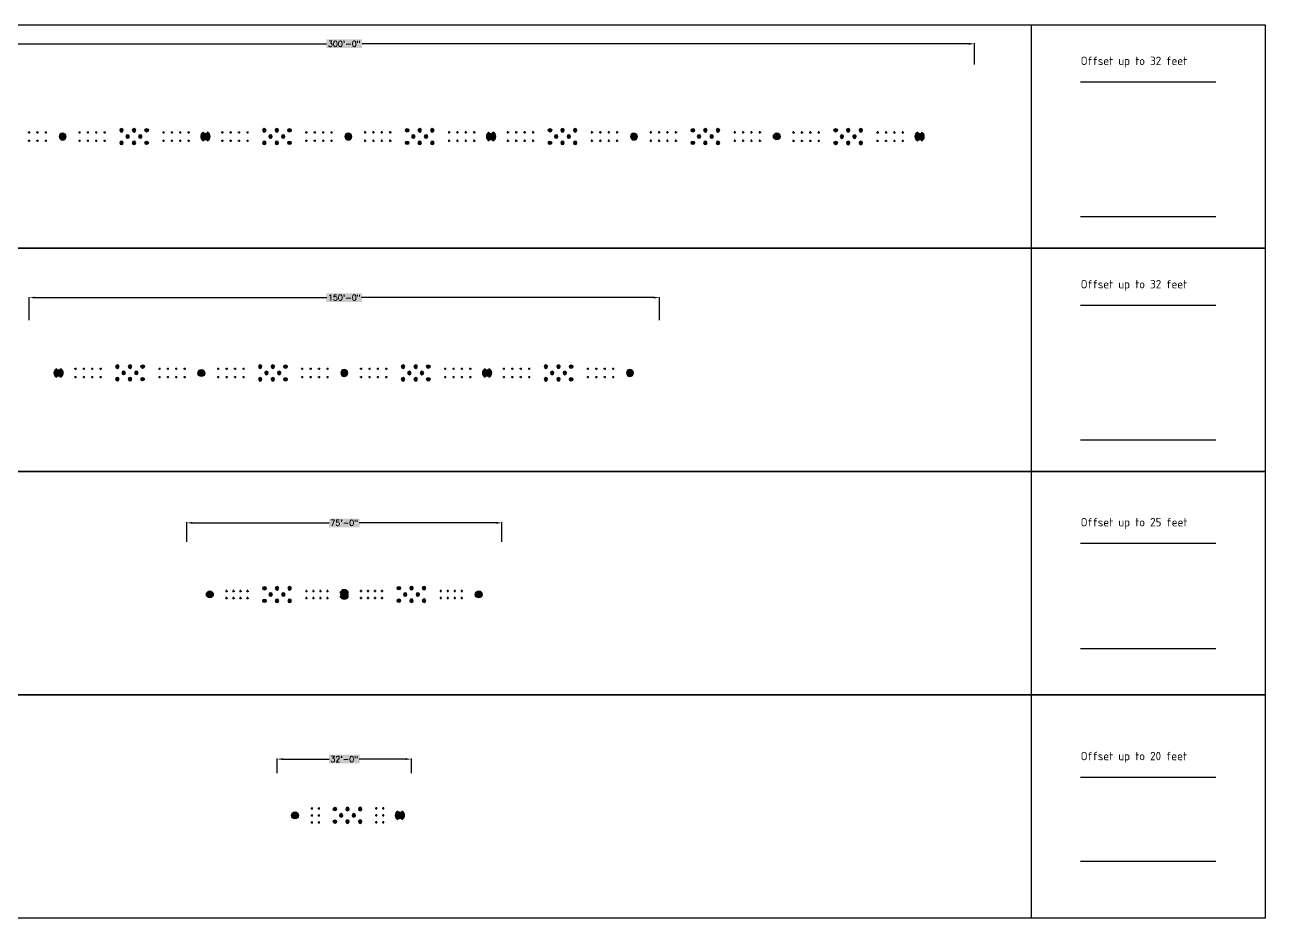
# Model space of a CAD drawing. Header units: feet. Extents: x -199 to 245, y -229 to -17.
# Drawn here: x -50.7 to 244.5, y -229.5 to -16.8 of the extents above; entities that cross this region are included whole.
import ezdxf

# ---------------------------------------------------------------- set-up
doc = ezdxf.new("R2010")
doc.units = ezdxf.units.FT
doc.header["$MEASUREMENT"] = 0
for name, color, linetype in [('Dim 1', 5, 'Continuous'), ('Product (Colored)', 250, 'Continuous'), ('Product (Red Only)', 1, 'Continuous')]:
    doc.layers.add(name, color=color, linetype=linetype)
doc.styles.add('ISO3098B', font='ISO3098B.SHX', dxfattribs={"height": 2})
doc.styles.add('Roman', font='romans')
doc.dimstyles.new('new style', dxfattribs={"dimscale": 2.75, "dimtxt": 0.5, "dimasz": 0.5, "dimexe": 0.05, "dimexo": 0.01, "dimgap": 0.05, "dimtad": 0, "dimdec": 0, "dimlfac": 12, "dimzin": 9, "dimdsep": 46, "dimlunit": 3, "dimtxsty": 'Roman', "dimcen": 0.09, "dimclrd": 5, "dimclre": 5, "dimclrt": 5, "dimadec": 0, "dimazin": 0, "dimtfac": 1, "dimtdec": 0, "dimtofl": 0, "dimtmove": 0, "dimatfit": 3, "dimfxl": 2.55, "dimtfill": 2, "dimtfillclr": 7, "dimtolj": 1, "dimtzin": 0, "dimlwd": -1, "dimlwe": -1, "dimarcsym": 0})

# ---------------------------------------------------------------- blocks, each defined once
blk = doc.blocks.new('*D281')
at = {"color": 5, "transparency": 16777216}
for p, q in [((-124.69, -26.22), (-124.69, -21.17)), ((-123.32, -21.31), (21.08, -21.31)), ((173.93, -21.31), (29.53, -21.31)), ((175.31, -26.22), (175.31, -21.17))]:
    blk.add_line(p, q, dxfattribs=at)
at = {"color": 5, "linetype": 'Continuous', "lineweight": 25, "transparency": 16777216}
for points in [[(-123.32, -21.08), (-123.32, -21.54), (-124.69, -21.31)], [(173.93, -21.08), (173.93, -21.54), (175.31, -21.31)]]:
    blk.add_solid(points, dxfattribs=at)
at = {"layer": 'Defpoints', "color": 0, "linetype": 'Continuous', "lineweight": 25, "transparency": 16777216}
for p in [(175.31, -21.31), (-124.69, -26.25), (175.31, -26.25)]:
    blk.add_point(p, dxfattribs=at)
at = {"color": 5, "linetype": 'Continuous', "lineweight": 25, "transparency": 16777216, "insert": (25.31, -21.31), "char_height": 1.375, "attachment_point": 5, "style": 'Roman', "bg_fill": 1, "box_fill_scale": 1.25, "bg_fill_color": 7, "bg_fill_true_color": 16777215, "bg_fill_transparency": 0}
blk.add_mtext('\\A1;300\'-0"', dxfattribs=at)
blk = doc.blocks.new('20 FOOT GEPS')
at = {"layer": 'Product (Red Only)'}
h = blk.add_hatch(color=3, dxfattribs=at)
h.dxf.hatch_style = 1
h.paths.add_polyline_path([(0.51, 0.65, 0.345381), (-0.51, 0.65), (0, 0.14)])
h.paths.add_polyline_path([(0.65, 0.51), (0.14, 0), (0.65, -0.51, 0.167827), (0.82, 0, 0.167827)])
h.paths.add_polyline_path([(0, -0.14), (-0.51, -0.65, 0.345381), (0.51, -0.65)])
h.paths.add_polyline_path([(-0.65, 0.51, 0.167827), (-0.82, 0, 0.167827), (-0.65, -0.51), (-0.14, 0)])
at = {"layer": 'Product (Red Only)', "true_color": 0x000000}
h = blk.add_hatch(color=18, dxfattribs=at)
h.dxf.hatch_style = 1
h.paths.add_polyline_path([(0.65, 0.51, 0.060218), (0.51, 0.65), (0, 0.14), (-0.51, 0.65, 0.060218), (-0.65, 0.51), (-0.14, 0), (-0.65, -0.51, 0.060218), (-0.51, -0.65), (0, -0.14), (0.51, -0.65, 0.060218), (0.65, -0.51), (0.14, 0)])
at = {"layer": 'Product (Red Only)', "color": 18, "true_color": 0x000000}
for p, q in [((-0.14, 0), (-0.65, 0.51)), ((0, 0.14), (-0.51, 0.65)), ((0, 0.14), (0.51, 0.65)), ((0.14, 0), (0.65, 0.51)), ((0.14, 0), (0.65, -0.51)), ((-0.14, 0), (-0.65, -0.51)), ((0, -0.14), (-0.51, -0.65)), ((0, -0.14), (0.51, -0.65))]:
    blk.add_line(p, q, dxfattribs=at)
blk.add_circle((0, 0), 0.82, dxfattribs=at)
blk = doc.blocks.new('12m GEPS')
at = {"layer": 'Product (Red Only)', "true_color": 0x000000}
h = blk.add_hatch(color=18, dxfattribs=at)
h.dxf.hatch_style = 1
h.paths.add_polyline_path([(-0.088, 0, 1), (0.088, 0, 1)])
h.paths.add_polyline_path([(0.135, 0.31), (0.135, 0.257), (0.135, 0.21, -0.255267), (0.25, 0, -0.255267), (0.135, -0.21), (0.135, -0.31, 0.654654)])
h.paths.add_polyline_path([(-0.135, 0.31, 0.654654), (-0.135, -0.31), (-0.135, -0.257), (-0.135, -0.21, -0.255267), (-0.25, 0, -0.255267), (-0.135, 0.21)])
at = {"layer": 'Product (Red Only)', "true_color": 0xf8991e}
h = blk.add_hatch(color=30, dxfattribs=at)
h.dxf.hatch_style = 1
edge = h.paths.add_edge_path()
edge.add_arc((0, 0), 0.0878, 0, 360)
edge = h.paths.add_edge_path()
edge.add_arc((0, 0), 0.25, 0, 180)
edge.add_arc((0, 0), 0.25, 180, 360)
at = {"layer": 'Product (Red Only)', "color": 18, "true_color": 0x000000}
for p, q in [((-0.135, 0.31), (-0.135, 0.21)), ((0.135, 0.31), (0.135, 0.257)), ((0.135, 0.31), (0.135, 0.21)), ((-0.135, -0.21), (-0.135, -0.31)), ((-0.135, -0.257), (-0.135, -0.31)), ((0.135, -0.21), (0.135, -0.31)), ((0.135, -0.257), (0.135, -0.31))]:
    blk.add_line(p, q, dxfattribs=at)
for radius in [0.25, 0.0878]:
    blk.add_circle((0, 0), radius, dxfattribs=at)
for start, end in [(113.57818, 246.42182), (121.33225, 238.66775), (293.57818, 66.42182), (301.33225, 58.66775)]:
    blk.add_arc((0, 0), 0.338, start, end, dxfattribs=at)
blk = doc.blocks.new('40 FOOT GEPS')
at = {"layer": 'Product (Red Only)', "color": 18, "true_color": 0x000000}
blk.add_circle((0, 0), 0.25, dxfattribs=at)
blk.add_blockref('12m GEPS', (0, 0), dxfattribs=at)
blk = doc.blocks.new('Purple BSTR')
at = {"layer": 'Product (Colored)', "transparency": 33554687}
h = blk.add_hatch(color=200, dxfattribs=at)
h.dxf.hatch_style = 1
edge = h.paths.add_edge_path()
edge.add_arc((0, 0), 0.025, 0, 360)
at = {"layer": 'Product (Colored)', "color": 200}
for p, q in [((-0.025, 0), (-0.077, 0)), ((0.025, 0), (-0.025, 0)), ((0, 0.077), (0, 0.025)), ((0, 0.025), (0, -0.025)), ((0.077, 0), (0.025, 0)), ((0, -0.025), (0, -0.077))]:
    blk.add_line(p, q, dxfattribs=at)
blk = doc.blocks.new('BSTR Single')
at = {"transparency": 33554687}
h = blk.add_hatch(color=256, dxfattribs=at)
h.dxf.hatch_style = 1
edge = h.paths.add_edge_path()
edge.add_arc((0, 0), 0.025, 0, 360)
for p, q in [((-0.025, 0), (-0.077, 0)), ((0, 0.077), (0, 0.025)), ((0.077, 0), (0.025, 0)), ((0, -0.025), (0, -0.077))]:
    blk.add_line(p, q)
blk.add_blockref('Purple BSTR', (0, 0))
blk = doc.blocks.new('1.5m GEPS')
at = {"layer": 'Product (Red Only)'}
h = blk.add_hatch(color=1, dxfattribs=at)
h.dxf.hatch_style = 1
h.paths.add_polyline_path([(-0.125, 0, 1), (0.125, 0, 1)])
at = {"layer": 'Product (Red Only)', "color": 18, "true_color": 0x000000}
blk.add_circle((0, 0), 0.125, dxfattribs=at)
blk = doc.blocks.new('3 m GEPS')
at = {"layer": 'Product (Red Only)', "true_color": 0xa1e7fc}
h = blk.add_hatch(color=141, dxfattribs=at)
h.dxf.hatch_style = 1
edge = h.paths.add_edge_path(flags=16)
edge.add_arc((0, 0), 0.0458, 0, 360)
edge = h.paths.add_edge_path()
edge.add_arc((0, 0), 0.125, 180, 360)
edge.add_arc((0, 0), 0.125, 0, 180)
at = {"layer": 'Product (Red Only)', "true_color": 0x000000}
h = blk.add_hatch(color=18, dxfattribs=at)
h.dxf.hatch_style = 1
edge = h.paths.add_edge_path()
edge.add_arc((0, 0), 0.0458, 0, 360)
at = {"layer": 'Product (Red Only)', "color": 18, "true_color": 0x000000}
for radius in [0.125, 0.0456]:
    blk.add_circle((0, 0), radius, dxfattribs=at)
blk = doc.blocks.new('*D287')
at = {"color": 5, "transparency": 16777216}
for p, q in [((-49.69, -87.14), (-49.69, -81.59)), ((-48.32, -81.73), (21.17, -81.73)), ((98.93, -81.73), (29.44, -81.73)), ((100.31, -87.14), (100.31, -81.59))]:
    blk.add_line(p, q, dxfattribs=at)
at = {"color": 5, "linetype": 'Continuous', "lineweight": 25, "transparency": 16777216}
for points in [[(-48.32, -81.5), (-48.32, -81.96), (-49.69, -81.73)], [(98.93, -81.5), (98.93, -81.96), (100.31, -81.73)]]:
    blk.add_solid(points, dxfattribs=at)
at = {"layer": 'Defpoints', "color": 0, "linetype": 'Continuous', "lineweight": 25, "transparency": 16777216}
for p in [(100.31, -81.73), (-49.69, -87.17), (100.31, -87.17)]:
    blk.add_point(p, dxfattribs=at)
at = {"color": 5, "linetype": 'Continuous', "lineweight": 25, "transparency": 16777216, "insert": (25.31, -81.73), "char_height": 1.375, "attachment_point": 5, "style": 'Roman', "bg_fill": 1, "box_fill_scale": 1.25, "bg_fill_color": 7, "bg_fill_true_color": 16777215, "bg_fill_transparency": 0}
blk.add_mtext('\\A1;150\'-0"', dxfattribs=at)
blk = doc.blocks.new('*D289')
at = {"color": 5, "transparency": 16777216}
for p, q in [((-12.19, -139.87), (-12.19, -135.21)), ((-10.82, -135.35), (21.73, -135.35)), ((61.43, -135.35), (28.88, -135.35)), ((62.81, -139.87), (62.81, -135.21))]:
    blk.add_line(p, q, dxfattribs=at)
at = {"color": 5, "linetype": 'Continuous', "lineweight": 25, "transparency": 16777216}
for points in [[(-10.82, -135.12), (-10.82, -135.58), (-12.19, -135.35)], [(61.43, -135.12), (61.43, -135.58), (62.81, -135.35)]]:
    blk.add_solid(points, dxfattribs=at)
at = {"layer": 'Defpoints', "color": 0, "linetype": 'Continuous', "lineweight": 25, "transparency": 16777216}
for p in [(62.81, -135.35), (-12.19, -139.89), (62.81, -139.89)]:
    blk.add_point(p, dxfattribs=at)
at = {"color": 5, "linetype": 'Continuous', "lineweight": 25, "transparency": 16777216, "insert": (25.31, -135.35), "char_height": 1.375, "attachment_point": 5, "style": 'Roman', "bg_fill": 1, "box_fill_scale": 1.25, "bg_fill_color": 7, "bg_fill_true_color": 16777215, "bg_fill_transparency": 0}
blk.add_mtext('\\A1;75\'-0"', dxfattribs=at)
blk = doc.blocks.new('*D468')
at = {"layer": 'Defpoints', "color": 0, "linetype": 'Continuous', "lineweight": 25, "transparency": 16777216}
for p in [(41.29, -191.6), (9.32, -194.99), (41.29, -194.99)]:
    blk.add_point(p, dxfattribs=at)
at = {"layer": 'Dim 1', "color": 5, "transparency": 16777216}
for p, q in [((9.32, -194.96), (9.32, -191.46)), ((10.7, -191.6), (21.73, -191.6)), ((39.91, -191.6), (28.88, -191.6)), ((41.29, -194.96), (41.29, -191.46))]:
    blk.add_line(p, q, dxfattribs=at)
at = {"layer": 'Dim 1', "color": 5, "linetype": 'Continuous', "lineweight": 25, "transparency": 16777216}
for points in [[(10.7, -191.37), (10.7, -191.82), (9.32, -191.6)], [(39.91, -191.37), (39.91, -191.82), (41.29, -191.6)]]:
    blk.add_solid(points, dxfattribs=at)
at = {"layer": 'Dim 1', "color": 5, "linetype": 'Continuous', "lineweight": 25, "transparency": 16777216, "insert": (25.31, -191.6), "char_height": 1.375, "attachment_point": 5, "style": 'Roman', "bg_fill": 1, "box_fill_scale": 1.25, "bg_fill_color": 7, "bg_fill_true_color": 16777215, "bg_fill_transparency": 0}
blk.add_mtext('\\A1;32\'-0"', dxfattribs=at)

msp = doc.modelspace()

# ---------------------------------------------------------------- linework, layer by layer
at = {"color": 18, "linetype": 'Continuous', "lineweight": 25, "true_color": 0x000000}
msp.add_line((188.852, -16.787), (188.852, -229.466), dxfattribs=at)
at = {"color": 1, "linetype": 'Continuous', "lineweight": 25}
for p, q in [((200.592, -30.386), (232.782, -30.386)), ((200.592, -62.386), (232.782, -62.386)), ((200.592, -83.555), (232.782, -83.555)), ((200.592, -115.555), (232.782, -115.555)), ((200.592, -140.225), (232.782, -140.225)), ((200.592, -165.225), (232.782, -165.225)), ((200.592, -195.895), (232.782, -195.895)), ((200.592, -215.895), (232.782, -215.895))]:
    msp.add_line(p, q, dxfattribs=at)
at = {"lineweight": 25}
for points in [[(-138.242, -16.787), (244.521, -16.787), (244.521, -69.957), (-138.242, -69.957)], [(-138.242, -69.957), (244.521, -69.957), (244.521, -123.127), (-138.242, -123.127)], [(-138.242, -123.127), (244.521, -123.127), (244.521, -176.296), (-138.242, -176.296)], [(-138.242, -176.296), (244.521, -176.296), (244.521, -229.466), (-138.242, -229.466)]]:
    msp.add_lwpolyline(points, close=True, dxfattribs=at)

# ---------------------------------------------------------------- block references
at = {"color": 18, "true_color": 0x000000}
for name, p, xscale, yscale, zscale, rotation in [('1.5m GEPS', (-27.737, -41.889), -3.333333333333485, 3.333333333333414, 3.333333333333417, 359.9999999999965), ('3 m GEPS', (-26.237, -43.389), -3.333333333333485, 3.333333333333414, 3.333333333333417, 359.9999999999965), ('1.5m GEPS', (-24.737, -41.889), -3.333333333333485, 3.333333333333414, 3.333333333333417, 359.9999999999965), ('3 m GEPS', (-23.237, -43.389), -3.333333333333485, 3.333333333333414, 3.333333333333417, 359.9999999999965), ('1.5m GEPS', (6.263, -41.889), -3.333333333333485, 3.333333333333414, 3.333333333333417, 359.9999999999965), ('3 m GEPS', (7.763, -43.389), -3.333333333333485, 3.333333333333414, 3.333333333333417, 359.9999999999965), ('1.5m GEPS', (9.263, -41.889), -3.333333333333485, 3.333333333333414, 3.333333333333417, 359.9999999999965), ('3 m GEPS', (10.763, -43.389), -3.333333333333485, 3.333333333333414, 3.333333333333417, 359.9999999999965), ('1.5m GEPS', (40.263, -41.889), 3.333333333333485, 3.333333333333485, 3.333333333333485, 180), ('3 m GEPS', (41.763, -43.389), -3.333333333333485, 3.333333333333414, 3.333333333333417, 180), ('1.5m GEPS', (43.263, -41.889), -3.333333333333485, 3.333333333333414, 3.333333333333417, 180), ('3 m GEPS', (44.763, -43.389), -3.333333333333485, 3.333333333333414, 3.333333333333417, 180), ('1.5m GEPS', (46.263, -41.889), -3.333333333333485, 3.333333333333414, 3.333333333333417, 180), ('1.5m GEPS', (74.263, -41.889), 3.333333333333485, 3.333333333333485, 3.333333333333485, 180), ('3 m GEPS', (75.763, -43.389), -3.333333333333485, 3.333333333333414, 3.333333333333417, 180), ('1.5m GEPS', (77.263, -41.889), -3.333333333333485, 3.333333333333414, 3.333333333333417, 180), ('3 m GEPS', (78.763, -43.389), -3.333333333333485, 3.333333333333414, 3.333333333333417, 180), ('1.5m GEPS', (80.263, -41.889), -3.333333333333485, 3.333333333333414, 3.333333333333417, 180), ('1.5m GEPS', (108.263, -41.889), 3.333333333333485, 3.333333333333485, 3.333333333333485, 180), ('3 m GEPS', (109.763, -43.389), -3.333333333333485, 3.333333333333414, 3.333333333333417, 180), ('1.5m GEPS', (111.263, -41.889), -3.333333333333485, 3.333333333333414, 3.333333333333417, 180), ('3 m GEPS', (112.763, -43.389), -3.333333333333485, 3.333333333333414, 3.333333333333417, 180), ('1.5m GEPS', (114.263, -41.889), -3.333333333333485, 3.333333333333414, 3.333333333333417, 180), ('1.5m GEPS', (142.263, -41.907), 3.333333333333485, 3.333333333333485, 3.333333333333485, 180), ('3 m GEPS', (143.763, -43.407), -3.333333333333485, 3.333333333333414, 3.333333333333417, 180), ('1.5m GEPS', (145.263, -41.907), -3.333333333333485, 3.333333333333414, 3.333333333333417, 180), ('3 m GEPS', (146.763, -43.407), -3.333333333333485, 3.333333333333414, 3.333333333333417, 180), ('1.5m GEPS', (148.285, -41.904), -3.333333333333485, 3.333333333333414, 3.333333333333417, 180), ('1.5m GEPS', (-27.737, -44.889), -3.333333333333485, 3.333333333333414, 3.333333333333417, 359.9999999999965), ('1.5m GEPS', (-24.737, -44.889), -3.333333333333485, 3.333333333333414, 3.333333333333417, 359.9999999999965), ('1.5m GEPS', (6.263, -44.889), -3.333333333333485, 3.333333333333414, 3.333333333333417, 359.9999999999965), ('1.5m GEPS', (9.263, -44.889), -3.333333333333485, 3.333333333333414, 3.333333333333417, 359.9999999999965), ('1.5m GEPS', (40.263, -44.889), 3.333333333333485, 3.333333333333485, 3.333333333333485, 180), ('1.5m GEPS', (43.263, -44.889), -3.333333333333485, 3.333333333333414, 3.333333333333417, 180), ('1.5m GEPS', (46.263, -44.889), -3.333333333333485, 3.333333333333414, 3.333333333333417, 180), ('1.5m GEPS', (74.263, -44.889), 3.333333333333485, 3.333333333333485, 3.333333333333485, 180), ('1.5m GEPS', (77.263, -44.889), -3.333333333333485, 3.333333333333414, 3.333333333333417, 180), ('1.5m GEPS', (80.263, -44.889), -3.333333333333485, 3.333333333333414, 3.333333333333417, 180), ('1.5m GEPS', (108.263, -44.889), 3.333333333333485, 3.333333333333485, 3.333333333333485, 180), ('1.5m GEPS', (111.263, -44.889), -3.333333333333485, 3.333333333333414, 3.333333333333417, 180), ('1.5m GEPS', (114.263, -44.889), -3.333333333333485, 3.333333333333414, 3.333333333333417, 180), ('1.5m GEPS', (142.263, -44.907), 3.333333333333485, 3.333333333333485, 3.333333333333485, 180), ('1.5m GEPS', (145.263, -44.907), -3.333333333333485, 3.333333333333414, 3.333333333333417, 180), ('1.5m GEPS', (148.263, -44.907), -3.333333333333485, 3.333333333333414, 3.333333333333417, 180), ('1.5m GEPS', (-28.695, -98.152), -3.333333333333485, 3.333333333333414, 3.333333333333417, 359.9999999999965), ('3 m GEPS', (-27.195, -99.652), -3.333333333333485, 3.333333333333414, 3.333333333333417, 359.9999999999965), ('1.5m GEPS', (-25.695, -98.152), -3.333333333333485, 3.333333333333414, 3.333333333333417, 359.9999999999965), ('3 m GEPS', (-24.195, -99.652), -3.333333333333485, 3.333333333333414, 3.333333333333417, 359.9999999999965), ('1.5m GEPS', (5.305, -98.17), -3.333333333333485, 3.333333333333414, 3.333333333333417, 359.9999999999965), ('3 m GEPS', (6.805, -99.67), -3.333333333333485, 3.333333333333414, 3.333333333333417, 359.9999999999965), ('1.5m GEPS', (8.305, -98.17), -3.333333333333485, 3.333333333333414, 3.333333333333417, 359.9999999999965), ('3 m GEPS', (9.805, -99.67), -3.333333333333485, 3.333333333333414, 3.333333333333417, 359.9999999999965), ('1.5m GEPS', (39.305, -98.17), -3.333333333333485, 3.333333333333414, 3.333333333333417, 359.9999999999965), ('3 m GEPS', (40.805, -99.67), -3.333333333333485, 3.333333333333414, 3.333333333333417, 359.9999999999965), ('1.5m GEPS', (42.305, -98.17), -3.333333333333485, 3.333333333333414, 3.333333333333417, 359.9999999999965), ('3 m GEPS', (43.805, -99.67), -3.333333333333485, 3.333333333333414, 3.333333333333417, 359.9999999999965), ('1.5m GEPS', (73.305, -98.17), -3.333333333333485, 3.333333333333414, 3.333333333333417, 359.9999999999965), ('3 m GEPS', (74.805, -99.67), -3.333333333333485, 3.333333333333414, 3.333333333333417, 359.9999999999965), ('1.5m GEPS', (76.305, -98.17), -3.333333333333485, 3.333333333333414, 3.333333333333417, 359.9999999999965), ('3 m GEPS', (77.805, -99.67), -3.333333333333485, 3.333333333333414, 3.333333333333417, 359.9999999999965), ('1.5m GEPS', (-28.695, -101.152), -3.333333333333485, 3.333333333333414, 3.333333333333417, 359.9999999999965), ('1.5m GEPS', (-25.695, -101.152), -3.333333333333485, 3.333333333333414, 3.333333333333417, 359.9999999999965), ('1.5m GEPS', (5.305, -101.17), -3.333333333333485, 3.333333333333414, 3.333333333333417, 359.9999999999965), ('1.5m GEPS', (8.305, -101.17), -3.333333333333485, 3.333333333333414, 3.333333333333417, 359.9999999999965), ('1.5m GEPS', (39.305, -101.17), -3.333333333333485, 3.333333333333414, 3.333333333333417, 359.9999999999965), ('1.5m GEPS', (42.305, -101.17), -3.333333333333485, 3.333333333333414, 3.333333333333417, 359.9999999999965), ('1.5m GEPS', (73.305, -101.17), -3.333333333333485, 3.333333333333414, 3.333333333333417, 359.9999999999965), ('1.5m GEPS', (76.305, -101.17), -3.333333333333485, 3.333333333333414, 3.333333333333417, 359.9999999999965), ('1.5m GEPS', (6.305, -150.92), 3.333333333333371, 3.333333333333371, 3.333333333333371, 180), ('1.5m GEPS', (9.305, -150.92), -3.333333333333371, 3.333333333333485, 3.333333333333417, 180), ('1.5m GEPS', (12.305, -150.92), -3.333333333333371, 3.333333333333485, 3.333333333333417, 180), ('1.5m GEPS', (38.305, -150.893), 3.333333333333485, 3.333333333333485, 3.333333333333485, 180), ('1.5m GEPS', (41.305, -150.893), -3.333333333333485, 3.333333333333485, 3.333333333333417, 180), ('1.5m GEPS', (44.305, -150.893), -3.333333333333485, 3.333333333333485, 3.333333333333417, 180), ('1.5m GEPS', (6.305, -153.92), 3.333333333333371, 3.333333333333371, 3.333333333333371, 180), ('3 m GEPS', (7.805, -152.42), -3.333333333333371, 3.333333333333485, 3.333333333333417, 180), ('1.5m GEPS', (9.305, -153.92), -3.333333333333371, 3.333333333333485, 3.333333333333417, 180), ('3 m GEPS', (10.805, -152.42), -3.333333333333371, 3.333333333333485, 3.333333333333417, 180), ('1.5m GEPS', (12.305, -153.92), -3.333333333333371, 3.333333333333485, 3.333333333333417, 180), ('1.5m GEPS', (38.305, -153.893), 3.333333333333485, 3.333333333333485, 3.333333333333485, 180), ('3 m GEPS', (39.805, -152.393), -3.333333333333485, 3.333333333333485, 3.333333333333417, 180), ('1.5m GEPS', (41.305, -153.893), -3.333333333333485, 3.333333333333485, 3.333333333333417, 180), ('3 m GEPS', (42.805, -152.393), -3.333333333333485, 3.333333333333485, 3.333333333333417, 180), ('1.5m GEPS', (44.305, -153.893), -3.333333333333485, 3.333333333333485, 3.333333333333417, 180), ('1.5m GEPS', (23.079, -203.486), 3.333333333333371, 3.333333333333371, 3.333333333333371, 180), ('1.5m GEPS', (26.079, -203.486), -3.333333333333371, 3.333333333333485, 3.333333333333417, 180), ('1.5m GEPS', (29.079, -203.486), -3.333333333333371, 3.333333333333485, 3.333333333333417, 180), ('1.5m GEPS', (23.079, -206.486), 3.333333333333371, 3.333333333333371, 3.333333333333371, 180), ('3 m GEPS', (24.579, -204.986), -3.333333333333371, 3.333333333333485, 3.333333333333417, 180), ('1.5m GEPS', (26.079, -206.486), -3.333333333333371, 3.333333333333485, 3.333333333333417, 180), ('3 m GEPS', (27.579, -204.986), -3.333333333333371, 3.333333333333485, 3.333333333333417, 180), ('1.5m GEPS', (29.079, -206.486), -3.333333333333371, 3.333333333333485, 3.333333333333417, 180)]:
    msp.add_blockref(name, p, dxfattribs=dict(at, xscale=xscale, yscale=yscale, zscale=zscale, rotation=rotation))
at = {"color": 18, "true_color": 0x000000, "xscale": 3.333333333333485, "yscale": 3.333333333333485, "zscale": 3.333333333333485}
for p in [(-21.737, -41.889), (12.263, -41.889), (-21.737, -44.889), (12.263, -44.889), (-22.695, -98.152), (11.305, -98.17), (45.305, -98.17), (79.305, -98.17), (-22.695, -101.152), (11.305, -101.17), (45.305, -101.17), (79.305, -101.17)]:
    msp.add_blockref('1.5m GEPS', p, dxfattribs=at)
at = {"layer": 'Product (Red Only)'}
for name, p, xscale, yscale, zscale in [('BSTR Single', (-49.737, -42.407), 3.333333999999923, 3.333333999999923, 3.333333999999923), ('BSTR Single', (-49.737, -44.407), 3.333333999999923, 3.333333999999923, 3.333333999999923), ('BSTR Single', (-47.737, -42.407), 3.333333999999923, 3.333333999999923, 3.333333999999923), ('BSTR Single', (-47.737, -44.407), 3.333333999999923, 3.333333999999923, 3.333333999999923), ('BSTR Single', (-45.737, -42.407), 3.333333999999923, 3.333333999999923, 3.333333999999923), ('BSTR Single', (-45.737, -44.407), 3.333333999999923, 3.333333999999923, 3.333333999999923), ('BSTR Single', (-37.737, -42.407), 3.333333999999923, 3.333333999999923, 3.333333999999923), ('BSTR Single', (-37.737, -44.407), 3.333333999999923, 3.333333999999923, 3.333333999999923), ('BSTR Single', (-35.737, -42.407), 3.333333999999923, 3.333333999999923, 3.333333999999923), ('BSTR Single', (-35.737, -44.407), 3.333333999999923, 3.333333999999923, 3.333333999999923), ('BSTR Single', (-33.737, -42.407), 3.333333999999923, 3.333333999999923, 3.333333999999923), ('BSTR Single', (-33.737, -44.407), 3.333333999999923, 3.333333999999923, 3.333333999999923), ('BSTR Single', (-31.737, -42.407), 3.333333999999923, 3.333333999999923, 3.333333999999923), ('BSTR Single', (-31.737, -44.407), 3.333333999999923, 3.333333999999923, 3.333333999999923), ('BSTR Single', (-17.737, -42.407), 3.333333999999923, 3.333333999999923, 3.333333999999923), ('BSTR Single', (-17.737, -44.407), 3.333333999999923, 3.333333999999923, 3.333333999999923), ('BSTR Single', (-15.737, -42.407), 3.333333999999923, 3.333333999999923, 3.333333999999923), ('BSTR Single', (-15.737, -44.407), 3.333333999999923, 3.333333999999923, 3.333333999999923), ('BSTR Single', (-13.737, -42.407), 3.333333999999923, 3.333333999999923, 3.333333999999923), ('BSTR Single', (-13.737, -44.407), 3.333333999999923, 3.333333999999923, 3.333333999999923), ('BSTR Single', (-11.737, -42.407), 3.333333999999923, 3.333333999999923, 3.333333999999923), ('BSTR Single', (-11.737, -44.407), 3.333333999999923, 3.333333999999923, 3.333333999999923), ('BSTR Single', (-3.737, -42.407), 3.333333999999923, 3.333333999999923, 3.333333999999923), ('BSTR Single', (-3.737, -44.407), 3.333333999999923, 3.333333999999923, 3.333333999999923), ('BSTR Single', (-1.737, -42.407), 3.333333999999923, 3.333333999999923, 3.333333999999923), ('BSTR Single', (-1.737, -44.407), 3.333333999999923, 3.333333999999923, 3.333333999999923), ('BSTR Single', (0.263, -42.407), 3.333333999999923, 3.333333999999923, 3.333333999999923), ('BSTR Single', (0.263, -44.407), 3.333333999999923, 3.333333999999923, 3.333333999999923), ('BSTR Single', (2.263, -42.407), 3.333333999999923, 3.333333999999923, 3.333333999999923), ('BSTR Single', (2.263, -44.407), 3.333333999999923, 3.333333999999923, 3.333333999999923), ('BSTR Single', (16.263, -42.407), 3.333333999999923, 3.333333999999923, 3.333333999999923), ('BSTR Single', (16.263, -44.407), 3.333333999999923, 3.333333999999923, 3.333333999999923), ('BSTR Single', (18.263, -42.407), 3.333333999999923, 3.333333999999923, 3.333333999999923), ('BSTR Single', (18.263, -44.407), 3.333333999999923, 3.333333999999923, 3.333333999999923), ('BSTR Single', (20.263, -42.407), 3.333333999999923, 3.333333999999923, 3.333333999999923), ('BSTR Single', (20.263, -44.407), 3.333333999999923, 3.333333999999923, 3.333333999999923), ('BSTR Single', (22.263, -42.407), 3.333333999999923, 3.333333999999923, 3.333333999999923), ('BSTR Single', (22.263, -44.407), 3.333333999999923, 3.333333999999923, 3.333333999999923), ('BSTR Single', (-38.695, -98.67), 3.333333999999923, 3.333333999999923, 3.333333999999923), ('BSTR Single', (-36.695, -98.67), 3.333333999999923, 3.333333999999923, 3.333333999999923), ('BSTR Single', (-34.695, -98.67), 3.333333999999923, 3.333333999999923, 3.333333999999923), ('BSTR Single', (-32.695, -98.67), 3.333333999999923, 3.333333999999923, 3.333333999999923), ('BSTR Single', (-18.695, -98.67), 3.333333999999923, 3.333333999999923, 3.333333999999923), ('BSTR Single', (-16.695, -98.67), 3.333333999999923, 3.333333999999923, 3.333333999999923), ('BSTR Single', (-14.695, -98.67), 3.333333999999923, 3.333333999999923, 3.333333999999923), ('BSTR Single', (-12.695, -98.67), 3.333333999999923, 3.333333999999923, 3.333333999999923), ('BSTR Single', (-4.695, -98.688), 3.333333999999923, 3.333333999999923, 3.333333999999923), ('BSTR Single', (-2.695, -98.688), 3.333333999999923, 3.333333999999923, 3.333333999999923), ('BSTR Single', (-0.695, -98.688), 3.333333999999923, 3.333333999999923, 3.333333999999923), ('BSTR Single', (1.305, -98.688), 3.333333999999923, 3.333333999999923, 3.333333999999923), ('BSTR Single', (15.305, -98.688), 3.333333999999923, 3.333333999999923, 3.333333999999923), ('BSTR Single', (17.305, -98.688), 3.333333999999923, 3.333333999999923, 3.333333999999923), ('BSTR Single', (19.305, -98.688), 3.333333999999923, 3.333333999999923, 3.333333999999923), ('BSTR Single', (21.305, -98.688), 3.333333999999923, 3.333333999999923, 3.333333999999923), ('BSTR Single', (29.305, -98.688), 3.333333999999923, 3.333333999999923, 3.333333999999923), ('BSTR Single', (31.305, -98.688), 3.333333999999923, 3.333333999999923, 3.333333999999923), ('BSTR Single', (33.305, -98.688), 3.333333999999923, 3.333333999999923, 3.333333999999923), ('BSTR Single', (35.305, -98.688), 3.333333999999923, 3.333333999999923, 3.333333999999923), ('BSTR Single', (49.305, -98.688), 3.333333999999923, 3.333333999999923, 3.333333999999923), ('BSTR Single', (51.305, -98.688), 3.333333999999923, 3.333333999999923, 3.333333999999923), ('BSTR Single', (53.305, -98.688), 3.333333999999923, 3.333333999999923, 3.333333999999923), ('BSTR Single', (55.305, -98.688), 3.333333999999923, 3.333333999999923, 3.333333999999923), ('BSTR Single', (63.305, -98.688), 3.333333999999923, 3.333333999999923, 3.333333999999923), ('BSTR Single', (65.305, -98.688), 3.333333999999923, 3.333333999999923, 3.333333999999923), ('BSTR Single', (67.305, -98.688), 3.333333999999923, 3.333333999999923, 3.333333999999923), ('BSTR Single', (69.305, -98.688), 3.333333999999923, 3.333333999999923, 3.333333999999923), ('BSTR Single', (83.305, -98.688), 3.333333999999923, 3.333333999999923, 3.333333999999923), ('BSTR Single', (85.305, -98.688), 3.333333999999923, 3.333333999999923, 3.333333999999923), ('BSTR Single', (87.305, -98.688), 3.333333999999923, 3.333333999999923, 3.333333999999923), ('BSTR Single', (89.305, -98.688), 3.333333999999923, 3.333333999999923, 3.333333999999923), ('BSTR Single', (-38.695, -100.67), 3.333333999999923, 3.333333999999923, 3.333333999999923), ('BSTR Single', (-36.695, -100.67), 3.333333999999923, 3.333333999999923, 3.333333999999923), ('BSTR Single', (-34.695, -100.67), 3.333333999999923, 3.333333999999923, 3.333333999999923), ('BSTR Single', (-32.695, -100.67), 3.333333999999923, 3.333333999999923, 3.333333999999923), ('BSTR Single', (-18.695, -100.67), 3.333333999999923, 3.333333999999923, 3.333333999999923), ('BSTR Single', (-16.695, -100.67), 3.333333999999923, 3.333333999999923, 3.333333999999923), ('BSTR Single', (-14.695, -100.67), 3.333333999999923, 3.333333999999923, 3.333333999999923), ('BSTR Single', (-12.695, -100.67), 3.333333999999923, 3.333333999999923, 3.333333999999923), ('BSTR Single', (-4.695, -100.688), 3.333333999999923, 3.333333999999923, 3.333333999999923), ('BSTR Single', (-2.695, -100.688), 3.333333999999923, 3.333333999999923, 3.333333999999923), ('BSTR Single', (-0.695, -100.688), 3.333333999999923, 3.333333999999923, 3.333333999999923), ('BSTR Single', (1.305, -100.688), 3.333333999999923, 3.333333999999923, 3.333333999999923), ('BSTR Single', (15.305, -100.688), 3.333333999999923, 3.333333999999923, 3.333333999999923), ('BSTR Single', (17.305, -100.688), 3.333333999999923, 3.333333999999923, 3.333333999999923), ('BSTR Single', (19.305, -100.688), 3.333333999999923, 3.333333999999923, 3.333333999999923), ('BSTR Single', (21.305, -100.688), 3.333333999999923, 3.333333999999923, 3.333333999999923), ('BSTR Single', (29.305, -100.688), 3.333333999999923, 3.333333999999923, 3.333333999999923), ('BSTR Single', (31.305, -100.688), 3.333333999999923, 3.333333999999923, 3.333333999999923), ('BSTR Single', (33.305, -100.688), 3.333333999999923, 3.333333999999923, 3.333333999999923), ('BSTR Single', (35.305, -100.688), 3.333333999999923, 3.333333999999923, 3.333333999999923), ('BSTR Single', (49.305, -100.688), 3.333333999999923, 3.333333999999923, 3.333333999999923), ('BSTR Single', (51.305, -100.688), 3.333333999999923, 3.333333999999923, 3.333333999999923), ('BSTR Single', (53.305, -100.688), 3.333333999999923, 3.333333999999923, 3.333333999999923), ('BSTR Single', (55.305, -100.688), 3.333333999999923, 3.333333999999923, 3.333333999999923), ('BSTR Single', (63.305, -100.688), 3.333333999999923, 3.333333999999923, 3.333333999999923), ('BSTR Single', (65.305, -100.688), 3.333333999999923, 3.333333999999923, 3.333333999999923), ('BSTR Single', (67.305, -100.688), 3.333333999999923, 3.333333999999923, 3.333333999999923), ('BSTR Single', (69.305, -100.688), 3.333333999999923, 3.333333999999923, 3.333333999999923), ('BSTR Single', (83.305, -100.688), 3.333333999999923, 3.333333999999923, 3.333333999999923), ('BSTR Single', (85.305, -100.688), 3.333333999999923, 3.333333999999923, 3.333333999999923), ('BSTR Single', (87.305, -100.688), 3.333333999999923, 3.333333999999923, 3.333333999999923), ('BSTR Single', (89.305, -100.688), 3.333333999999923, 3.333333999999923, 3.333333999999923), ('40 FOOT GEPS', (38.537, -204.986), 3.280799999999999, 3.280799999999999, 3.280799999999999)]:
    msp.add_blockref(name, p, dxfattribs=dict(at, xscale=xscale, yscale=yscale, zscale=zscale))
at = {"layer": 'Product (Red Only)', "color": 18, "true_color": 0x000000, "xscale": -1}
for p in [(-41.737, -43.389), (26.263, -43.389), (25.305, -99.67)]:
    msp.add_blockref('20 FOOT GEPS', p, dxfattribs=at)
at = {"layer": 'Product (Red Only)', "color": 18, "true_color": 0x000000, "xscale": 3.280799999999999, "yscale": 3.280799999999999, "zscale": 3.280799999999999}
for p in [(-7.737, -43.389), (162.263, -43.389), (59.305, -99.67)]:
    msp.add_blockref('40 FOOT GEPS', p, dxfattribs=at)
at = {"layer": 'Product (Red Only)'}
for p, xscale, yscale, zscale, rotation in [((30.263, -42.371), 3.333333999999923, 3.333333999999923, 3.333333999999923, 180), ((30.263, -44.371), 3.333333999999923, 3.333333999999923, 3.333333999999923, 180), ((32.263, -42.371), 3.333333999999923, 3.333333999999923, 3.333333999999923, 180), ((32.263, -44.371), 3.333333999999923, 3.333333999999923, 3.333333999999923, 180), ((34.263, -42.371), 3.333333999999923, 3.333333999999923, 3.333333999999923, 180), ((34.263, -44.371), 3.333333999999923, 3.333333999999923, 3.333333999999923, 180), ((36.263, -42.371), 3.333333999999923, 3.333333999999923, 3.333333999999923, 180), ((36.263, -44.371), 3.333333999999923, 3.333333999999923, 3.333333999999923, 180), ((50.263, -42.371), 3.333333999999923, 3.333333999999923, 3.333333999999923, 180), ((50.263, -44.371), 3.333333999999923, 3.333333999999923, 3.333333999999923, 180), ((52.263, -42.371), 3.333333999999923, 3.333333999999923, 3.333333999999923, 180), ((52.263, -44.371), 3.333333999999923, 3.333333999999923, 3.333333999999923, 180), ((54.263, -42.371), 3.333333999999923, 3.333333999999923, 3.333333999999923, 180), ((54.263, -44.371), 3.333333999999923, 3.333333999999923, 3.333333999999923, 180), ((56.263, -42.371), 3.333333999999923, 3.333333999999923, 3.333333999999923, 180), ((56.263, -44.371), 3.333333999999923, 3.333333999999923, 3.333333999999923, 180), ((64.263, -42.371), 3.333333999999923, 3.333333999999923, 3.333333999999923, 180), ((64.263, -44.371), 3.333333999999923, 3.333333999999923, 3.333333999999923, 180), ((66.263, -42.371), 3.333333999999923, 3.333333999999923, 3.333333999999923, 180), ((66.263, -44.371), 3.333333999999923, 3.333333999999923, 3.333333999999923, 180), ((68.263, -42.371), 3.333333999999923, 3.333333999999923, 3.333333999999923, 180), ((68.263, -44.371), 3.333333999999923, 3.333333999999923, 3.333333999999923, 180), ((70.263, -42.371), 3.333333999999923, 3.333333999999923, 3.333333999999923, 180), ((70.263, -44.371), 3.333333999999923, 3.333333999999923, 3.333333999999923, 180), ((84.263, -42.371), 3.333333999999923, 3.333333999999923, 3.333333999999923, 180), ((84.263, -44.371), 3.333333999999923, 3.333333999999923, 3.333333999999923, 180), ((86.263, -42.371), 3.333333999999923, 3.333333999999923, 3.333333999999923, 180), ((86.263, -44.371), 3.333333999999923, 3.333333999999923, 3.333333999999923, 180), ((88.263, -42.371), 3.333333999999923, 3.333333999999923, 3.333333999999923, 180), ((88.263, -44.371), 3.333333999999923, 3.333333999999923, 3.333333999999923, 180), ((90.263, -42.371), 3.333333999999923, 3.333333999999923, 3.333333999999923, 180), ((90.263, -44.371), 3.333333999999923, 3.333333999999923, 3.333333999999923, 180), ((98.263, -42.371), 3.333333999999923, 3.333333999999923, 3.333333999999923, 180), ((98.263, -44.371), 3.333333999999923, 3.333333999999923, 3.333333999999923, 180), ((100.263, -42.371), 3.333333999999923, 3.333333999999923, 3.333333999999923, 180), ((100.263, -44.371), 3.333333999999923, 3.333333999999923, 3.333333999999923, 180), ((102.263, -42.371), 3.333333999999923, 3.333333999999923, 3.333333999999923, 180), ((102.263, -44.371), 3.333333999999923, 3.333333999999923, 3.333333999999923, 180), ((104.263, -42.371), 3.333333999999923, 3.333333999999923, 3.333333999999923, 180), ((104.263, -44.371), 3.333333999999923, 3.333333999999923, 3.333333999999923, 180), ((118.263, -42.371), 3.333333999999923, 3.333333999999923, 3.333333999999923, 180), ((118.263, -44.371), 3.333333999999923, 3.333333999999923, 3.333333999999923, 180), ((120.263, -42.371), 3.333333999999923, 3.333333999999923, 3.333333999999923, 180), ((120.263, -44.371), 3.333333999999923, 3.333333999999923, 3.333333999999923, 180), ((122.263, -42.371), 3.333333999999923, 3.333333999999923, 3.333333999999923, 180), ((122.263, -44.371), 3.333333999999923, 3.333333999999923, 3.333333999999923, 180), ((124.263, -42.371), 3.333333999999923, 3.333333999999923, 3.333333999999923, 180), ((124.263, -44.371), 3.333333999999923, 3.333333999999923, 3.333333999999923, 180), ((132.263, -42.389), 3.333333999999923, 3.333333999999923, 3.333333999999923, 180), ((132.263, -44.389), 3.333333999999923, 3.333333999999923, 3.333333999999923, 180), ((134.263, -42.389), 3.333333999999923, 3.333333999999923, 3.333333999999923, 180), ((134.263, -44.389), 3.333333999999923, 3.333333999999923, 3.333333999999923, 180), ((136.263, -42.389), 3.333333999999923, 3.333333999999923, 3.333333999999923, 180), ((136.263, -44.389), 3.333333999999923, 3.333333999999923, 3.333333999999923, 180), ((138.263, -42.389), 3.333333999999923, 3.333333999999923, 3.333333999999923, 180), ((138.263, -44.389), 3.333333999999923, 3.333333999999923, 3.333333999999923, 180), ((152.263, -44.389), 3.333333999999923, 3.333333999999923, 3.333333999999923, 180), ((152.285, -42.386), 3.333333999999923, 3.333333999999923, 3.333333999999923, 180), ((154.263, -44.389), 3.333333999999923, 3.333333999999923, 3.333333999999923, 180), ((154.285, -42.386), 3.333333999999923, 3.333333999999923, 3.333333999999923, 180), ((156.263, -44.389), 3.333333999999923, 3.333333999999923, 3.333333999999923, 180), ((156.285, -42.386), 3.333333999999923, 3.333333999999923, 3.333333999999923, 180), ((158.263, -44.389), 3.333333999999923, 3.333333999999923, 3.333333999999923, 180), ((158.285, -42.386), 3.333333999999923, 3.333333999999923, 3.333333999999923, 180), ((-2.695, -151.587), 3.333334000000036, 3.333334000000036, 3.333334000000036, 180), ((-2.695, -153.254), 3.333334000000036, 3.333334000000036, 3.333334000000036, 180), ((-1.028, -151.587), 3.333334000000036, 3.333334000000036, 3.333334000000036, 180), ((-1.028, -153.254), 3.333334000000036, 3.333334000000036, 3.333334000000036, 180), ((0.638, -151.587), 3.333334000000036, 3.333334000000036, 3.333334000000036, 180), ((0.638, -153.254), 3.333334000000036, 3.333334000000036, 3.333334000000036, 180), ((2.305, -151.587), 3.333334000000036, 3.333334000000036, 3.333334000000036, 180), ((2.305, -153.254), 3.333334000000036, 3.333334000000036, 3.333334000000036, 180), ((16.305, -151.587), 3.333334000000036, 3.333334000000036, 3.333334000000036, 180), ((16.305, -153.254), 3.333334000000036, 3.333334000000036, 3.333334000000036, 180), ((17.972, -151.587), 3.333334000000036, 3.333334000000036, 3.333334000000036, 180), ((17.972, -153.254), 3.333334000000036, 3.333334000000036, 3.333334000000036, 180), ((19.638, -151.587), 3.333334000000036, 3.333334000000036, 3.333334000000036, 180), ((19.638, -153.254), 3.333334000000036, 3.333334000000036, 3.333334000000036, 180), ((21.305, -151.587), 3.333334000000036, 3.333334000000036, 3.333334000000036, 180), ((21.305, -153.254), 3.333334000000036, 3.333334000000036, 3.333334000000036, 180), ((29.305, -151.559), 3.333334000000036, 3.333334000000036, 3.333334000000036, 180), ((29.305, -153.226), 3.333334000000036, 3.333334000000036, 3.333334000000036, 180), ((30.972, -151.559), 3.333334000000036, 3.333334000000036, 3.333334000000036, 180), ((30.972, -153.226), 3.333334000000036, 3.333334000000036, 3.333334000000036, 180), ((32.638, -151.559), 3.333334000000036, 3.333334000000036, 3.333334000000036, 180), ((32.638, -153.226), 3.333334000000036, 3.333334000000036, 3.333334000000036, 180), ((34.305, -151.559), 3.333334000000036, 3.333334000000036, 3.333334000000036, 180), ((34.305, -153.226), 3.333334000000036, 3.333334000000036, 3.333334000000036, 180), ((48.305, -151.587), -3.333334000000036, 3.333334000000036, 3.333334000000036, 180), ((48.305, -153.254), -3.333334000000036, 3.333334000000036, 3.333334000000036, 180), ((49.972, -151.587), -3.333334000000036, 3.333334000000036, 3.333334000000036, 180), ((49.972, -153.254), -3.333334000000036, 3.333334000000036, 3.333334000000036, 180), ((51.638, -151.587), -3.333334000000036, 3.333334000000036, 3.333334000000036, 180), ((51.638, -153.254), -3.333334000000036, 3.333334000000036, 3.333334000000036, 180), ((53.305, -151.587), -3.333334000000036, 3.333334000000036, 3.333334000000036, 180), ((53.305, -153.254), -3.333334000000036, 3.333334000000036, 3.333334000000036, 180), ((17.579, -203.319), 3.333334000000008, 3.333334000000008, 3.333334000000008, 90.0000000000254), ((19.246, -203.319), 3.333334000000008, 3.333334000000008, 3.333334000000008, 90.0000000000254), ((32.913, -203.319), -3.333334000000008, 3.333334000000008, 3.333334, 270.0000000000254), ((34.579, -203.319), -3.333334000000008, 3.333334000000008, 3.333334, 270.0000000000254), ((17.579, -204.986), 3.333334000000008, 3.333334000000008, 3.333334000000008, 90.0000000000254), ((17.579, -206.653), 3.333334000000008, 3.333334000000008, 3.333334000000008, 90.0000000000254), ((19.246, -204.986), 3.333334000000008, 3.333334000000008, 3.333334000000008, 90.0000000000254), ((19.246, -206.653), 3.333334000000008, 3.333334000000008, 3.333334000000008, 90.0000000000254), ((32.913, -204.986), -3.333334000000008, 3.333334000000008, 3.333334, 270.0000000000254), ((32.913, -206.653), -3.333334000000008, 3.333334000000008, 3.333334, 270.0000000000254), ((34.579, -204.986), -3.333334000000008, 3.333334000000008, 3.333334, 270.0000000000254), ((34.579, -206.653), -3.333334000000008, 3.333334000000008, 3.333334, 270.0000000000254)]:
    msp.add_blockref('BSTR Single', p, dxfattribs=dict(at, xscale=xscale, yscale=yscale, zscale=zscale, rotation=rotation))
at = {"layer": 'Product (Red Only)', "color": 18, "true_color": 0x000000, "xscale": 3.280799999999999, "yscale": 3.280799999999999, "zscale": 3.280799999999999}
for p, rotation in [((60.263, -43.389), 180), ((-42.695, -99.67), 179.9999999999975), ((25.305, -152.393), 89.99999999999801)]:
    msp.add_blockref('40 FOOT GEPS', p, dxfattribs=dict(at, rotation=rotation))
at = {"layer": 'Product (Red Only)', "color": 18, "true_color": 0x000000, "xscale": -1, "rotation": 180}
for p in [(94.263, -43.389), (93.305, -99.67)]:
    msp.add_blockref('20 FOOT GEPS', p, dxfattribs=at)
at = {"layer": 'Product (Red Only)', "color": 18, "true_color": 0x000000}
msp.add_blockref('20 FOOT GEPS', (128.263, -43.362), dxfattribs=at)
for p, rotation in [((-8.695, -99.697), 179.9999999999976), ((-6.695, -152.393), 89.99999999999349), ((57.305, -152.393), 89.99999999999349)]:
    msp.add_blockref('20 FOOT GEPS', p, dxfattribs=dict(at, rotation=rotation))
at = {"layer": 'Product (Red Only)'}
msp.add_blockref('20 FOOT GEPS', (13.579, -204.986), dxfattribs=at)

# ---------------------------------------------------------------- texts
at = {"lineweight": 25, "char_height": 2, "attachment_point": 1, "style": 'ISO3098B'}
for s, insert in [('Offset up to 32 feet', (200.592, -24.358)), ('Offset up to 32 feet', (200.592, -77.528)), ('Offset up to 25 feet', (200.592, -134.198)), ('Offset up to 20 feet', (200.592, -189.868))]:
    msp.add_mtext(s, dxfattribs=dict(at, insert=insert))

# ---------------------------------------------------------------- dimensions: what is measured, and where the dimension line sits
at = {"linetype": 'Continuous', "lineweight": 25}
for base, p1, p2, picture, middle in [((175.305, -21.31), (-124.695, -26.252), (175.305, -26.252), '*D281', (25.305, -21.31)), ((100.305, -81.732), (-49.695, -87.17), (100.305, -87.17), '*D287', (25.305, -81.732)), ((62.805, -135.349), (-12.195, -139.893), (62.805, -139.893), '*D289', (25.305, -135.349))]:
    dim = msp.add_linear_dim(base=base, p1=p1, p2=p2, dimstyle='new style', dxfattribs=at)
    dim.commit()
    dim.dimension.update_dxf_attribs({"geometry": picture, "text_midpoint": middle, "dimtype": 160})
at = {"layer": 'Dim 1', "color": 1, "linetype": 'Continuous', "lineweight": 25}
dim = msp.add_linear_dim(base=(41.29, -191.595), p1=(9.32, -194.986), p2=(41.29, -194.986), dimstyle='new style', dxfattribs=at)
dim.commit()
dim.dimension.update_dxf_attribs({"geometry": '*D468', "text_midpoint": (25.305, -191.595)})

doc.saveas('drawing.dxf')
